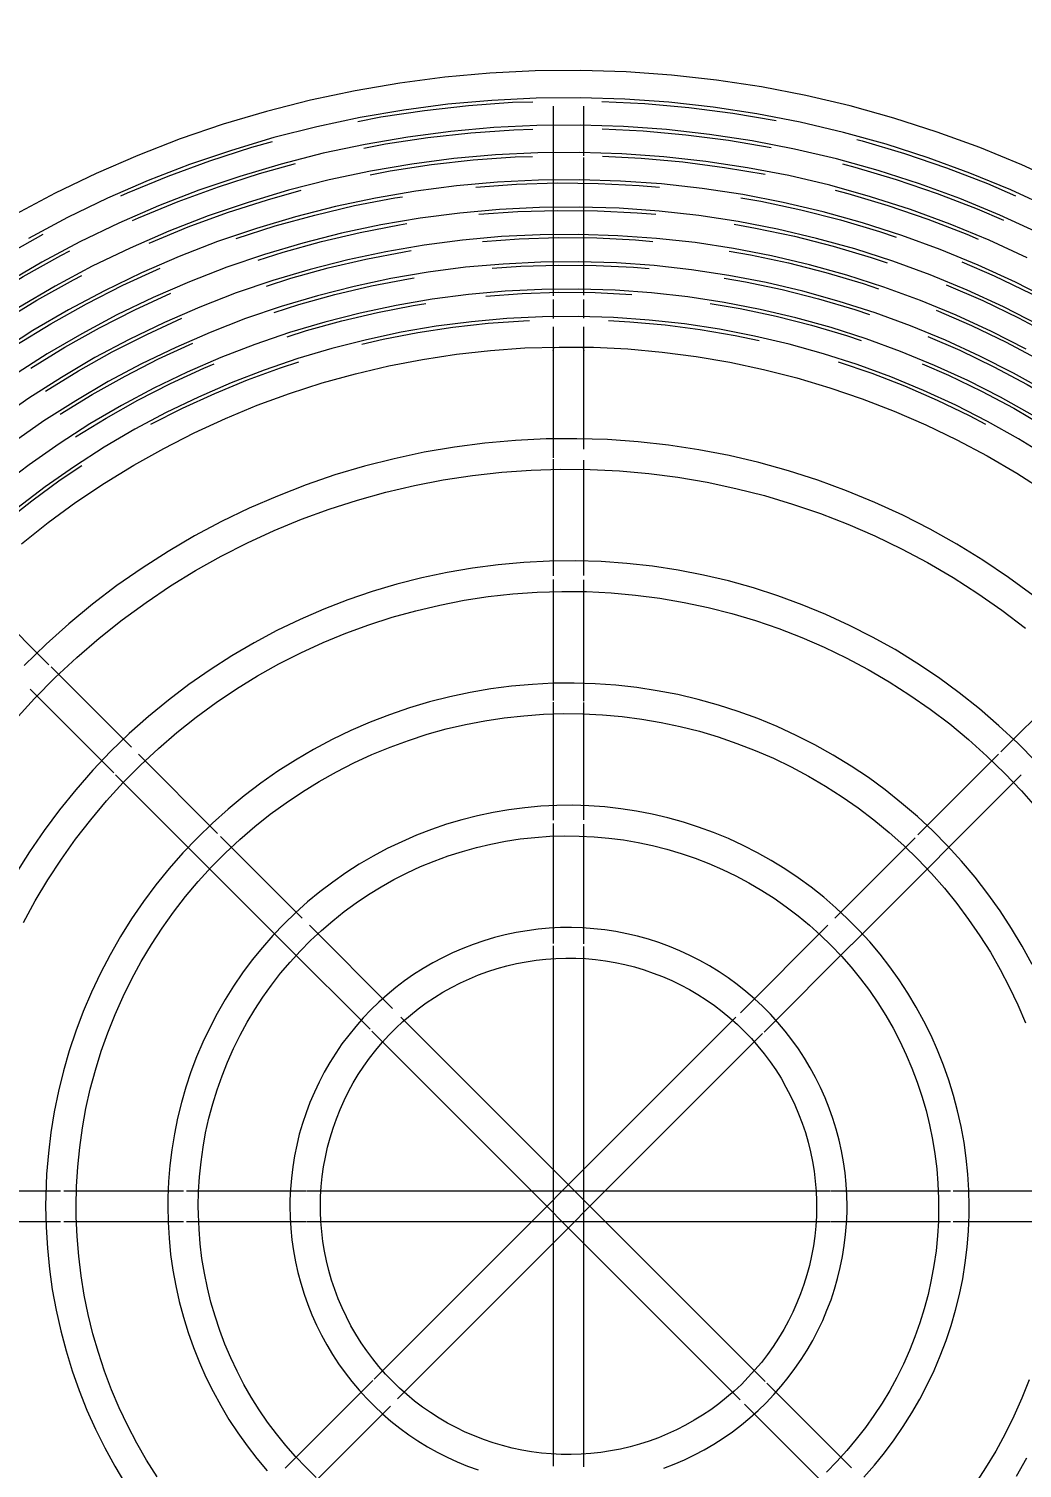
# Model space of a CAD drawing. Header units: inches. Extents: x -460 to 10305, y -938 to 5356.
# Drawn here: x 1194.37 to 1202.5, y 1010.66 to 1022.43 of the extents above; entities that cross this region are included whole.
import ezdxf
from ezdxf import colors
from ezdxf.entities.mleader import LeaderData, LeaderLine
from ezdxf.math import Vec2, Vec3

# ---------------------------------------------------------------- set-up
doc = ezdxf.new("R2010")
doc.units = ezdxf.units.IN
doc.header["$MEASUREMENT"] = 0
doc.layers.add('01-0263-G-DWG-BFP-ARCH$0$SP-CASE', color=11, linetype='Continuous', lineweight=13)
doc.layers.add('T-Detl-Wrko-ISD50184 Kitchen Ringer', color=150, linetype='Continuous')

# ---------------------------------------------------------------- blocks, each defined once
blk = doc.blocks.new('01-0263-G-DWG-BFP-ARCH', base_point=(1295.158, 1352.862))
at = {"layer": '01-0263-G-DWG-BFP-ARCH$0$SP-CASE'}
for p, q in [((2493.555, 2371.401), (2493.555, 2369.85)), ((2493.805, 2370.996), (2493.805, 2371.401)), ((2493.805, 2369.855), (2493.805, 2370.981)), ((2493.555, 2369.819), (2493.555, 2369.664)), ((2493.805, 2369.668), (2493.805, 2369.82)), ((2493.555, 2369.595), (2493.555, 2369.401)), ((2493.805, 2369.401), (2493.805, 2369.595)), ((2493.555, 2369.401), (2493.555, 2368.525)), ((2493.805, 2368.594), (2493.805, 2369.401)), ((2493.555, 2368.514), (2493.555, 2367.56)), ((2493.805, 2367.561), (2493.805, 2368.504)), ((2493.555, 2367.529), (2493.555, 2366.538)), ((2493.805, 2366.535), (2493.805, 2367.526)), ((2489.425, 2366.832), (2488.818, 2367.439)), ((2490.102, 2366.156), (2489.443, 2366.814)), ((2497.916, 2366.814), (2497.22, 2366.118)), ((2489.272, 2366.632), (2489.957, 2365.946)), ((2493.555, 2366.526), (2493.555, 2365.561)), ((2493.805, 2365.563), (2493.805, 2366.522)), ((2490.806, 2365.451), (2490.158, 2366.099)), ((2497.201, 2366.099), (2496.541, 2365.439)), ((2489.972, 2365.932), (2491.36, 2364.544)), ((2496.718, 2365.262), (2497.387, 2365.932)), ((2493.555, 2365.533), (2493.555, 2364.551)), ((2493.805, 2364.549), (2493.805, 2365.527)), ((2491.5, 2364.757), (2490.831, 2365.426)), ((2496.517, 2365.415), (2495.859, 2364.757)), ((2496, 2364.544), (2496.716, 2365.26)), ((2492.238, 2364.019), (2491.558, 2364.7)), ((2495.802, 2364.7), (2495.087, 2363.985)), ((2491.361, 2364.543), (2492.055, 2363.849)), ((2493.555, 2364.533), (2493.555, 2360.276)), ((2493.805, 2360.269), (2493.805, 2364.526)), ((2495.281, 2363.826), (2495.998, 2364.543)), ((2495.051, 2363.949), (2492.09, 2360.988)), ((2495.29, 2360.967), (2492.308, 2363.949)), ((2492.069, 2363.835), (2495.085, 2360.819)), ((2492.281, 2360.826), (2495.269, 2363.814)), ((2489.52, 2362.526), (2488.545, 2362.526)), ((2490.529, 2362.526), (2489.548, 2362.526)), ((2491.534, 2362.526), (2490.551, 2362.526)), ((2495.819, 2362.526), (2491.54, 2362.526)), ((2496.808, 2362.526), (2495.825, 2362.526)), ((2497.811, 2362.526), (2496.83, 2362.526)), ((2488.545, 2362.276), (2489.52, 2362.276)), ((2489.548, 2362.276), (2490.529, 2362.276)), ((2490.551, 2362.276), (2491.534, 2362.276)), ((2491.54, 2362.276), (2495.819, 2362.276)), ((2495.825, 2362.276), (2496.808, 2362.276)), ((2496.83, 2362.276), (2497.811, 2362.276)), ((2492.078, 2360.976), (2491.361, 2360.259)), ((2495.997, 2360.261), (2495.304, 2360.953)), ((2491.558, 2360.102), (2492.222, 2360.766)), ((2495.121, 2360.783), (2495.826, 2360.078))]:
    blk.add_line(p, q, dxfattribs=at)
for points in [[(2497.729, 2370.766), (2497.391, 2370.921), (2497.047, 2371.063), (2496.698, 2371.19), (2496.344, 2371.304), (2495.986, 2371.403), (2495.624, 2371.488), (2495.259, 2371.559), (2494.892, 2371.615), (2494.522, 2371.656), (2494.151, 2371.682), (2493.78, 2371.694), (2493.408, 2371.69), (2493.037, 2371.672), (2492.667, 2371.639), (2492.298, 2371.591), (2491.932, 2371.528), (2491.568, 2371.451), (2491.208, 2371.359), (2490.852, 2371.253), (2490.5, 2371.133), (2490.153, 2370.999), (2489.812, 2370.851), (2489.477, 2370.69), (2489.149, 2370.515)], [(2497.631, 2370.565), (2497.302, 2370.716), (2496.966, 2370.854), (2496.625, 2370.979), (2496.28, 2371.09), (2495.931, 2371.187), (2495.577, 2371.27), (2495.221, 2371.339), (2494.863, 2371.393), (2494.502, 2371.433), (2494.14, 2371.459), (2493.778, 2371.47), (2493.415, 2371.467), (2493.052, 2371.449), (2492.691, 2371.417), (2492.331, 2371.37), (2491.974, 2371.309), (2491.619, 2371.233), (2491.267, 2371.144), (2490.92, 2371.04), (2490.576, 2370.923), (2490.238, 2370.792), (2489.905, 2370.648), (2489.579, 2370.49), (2489.258, 2370.32)], [(2491.954, 2371.276), (2492.143, 2371.313), (2492.5, 2371.367), (2492.86, 2371.407), (2493.22, 2371.433), (2493.388, 2371.438)], [(2493.952, 2371.44), (2494.305, 2371.423), (2494.665, 2371.39), (2495.024, 2371.344), (2495.38, 2371.283)], [(2497.534, 2370.363), (2497.212, 2370.511), (2496.885, 2370.646), (2496.553, 2370.767), (2496.216, 2370.876), (2495.875, 2370.97), (2495.531, 2371.051), (2495.183, 2371.118), (2494.833, 2371.171), (2494.482, 2371.211), (2494.129, 2371.236), (2493.775, 2371.246), (2493.421, 2371.243), (2493.068, 2371.226), (2492.716, 2371.194), (2492.365, 2371.149), (2492.016, 2371.089), (2491.67, 2371.016), (2491.327, 2370.928), (2490.988, 2370.827), (2490.653, 2370.713), (2490.323, 2370.585), (2489.998, 2370.445), (2489.68, 2370.291), (2489.367, 2370.125), (2489.062, 2369.946)], [(2492.004, 2371.058), (2492.181, 2371.092), (2492.529, 2371.145), (2492.88, 2371.184), (2493.232, 2371.209), (2493.387, 2371.214)], [(2493.955, 2371.216), (2494.29, 2371.199), (2494.641, 2371.168), (2494.991, 2371.123), (2495.338, 2371.063)], [(2490.015, 2370.667), (2490.068, 2370.692), (2490.403, 2370.83), (2490.742, 2370.954), (2491.087, 2371.065), (2491.257, 2371.112)], [(2496.041, 2371.13), (2496.085, 2371.118), (2496.432, 2371.015), (2496.774, 2370.898), (2497.111, 2370.768), (2497.34, 2370.668)], [(2497.436, 2370.162), (2497.123, 2370.306), (2496.804, 2370.437), (2496.48, 2370.556), (2496.152, 2370.661), (2495.82, 2370.754), (2495.484, 2370.833), (2495.145, 2370.898), (2494.804, 2370.95), (2494.461, 2370.988), (2494.117, 2371.012), (2493.773, 2371.023), (2493.428, 2371.02), (2493.083, 2371.003), (2492.74, 2370.972), (2492.398, 2370.928), (2492.058, 2370.87), (2491.721, 2370.798), (2491.386, 2370.713), (2491.056, 2370.614), (2490.729, 2370.503), (2490.408, 2370.379), (2490.091, 2370.241), (2489.781, 2370.092), (2489.476, 2369.929), (2489.179, 2369.755)], [(2490.11, 2370.465), (2490.158, 2370.487), (2490.484, 2370.621), (2490.815, 2370.742), (2491.151, 2370.85), (2491.444, 2370.932)], [(2492.055, 2370.84), (2492.219, 2370.872), (2492.559, 2370.924), (2492.9, 2370.962), (2493.243, 2370.986), (2493.386, 2370.99)], [(2493.959, 2370.992), (2494.274, 2370.976), (2494.616, 2370.946), (2494.957, 2370.901), (2495.289, 2370.845)], [(2495.923, 2370.929), (2496.025, 2370.903), (2496.363, 2370.802), (2496.697, 2370.688), (2497.026, 2370.561), (2497.242, 2370.468)], [(2497.638, 2369.808), (2497.339, 2369.961), (2497.034, 2370.101), (2496.723, 2370.229), (2496.408, 2370.344), (2496.088, 2370.447), (2495.764, 2370.537), (2495.437, 2370.614), (2495.107, 2370.678), (2494.775, 2370.728), (2494.441, 2370.765), (2494.106, 2370.789), (2493.77, 2370.799), (2493.434, 2370.796), (2493.099, 2370.78), (2492.764, 2370.75), (2492.431, 2370.706), (2492.1, 2370.65), (2491.771, 2370.58), (2491.446, 2370.497), (2491.124, 2370.401), (2490.806, 2370.293), (2490.493, 2370.172), (2490.184, 2370.038), (2489.882, 2369.892), (2489.585, 2369.734), (2489.295, 2369.565), (2489.012, 2369.384)], [(2490.247, 2370.282), (2490.565, 2370.413), (2490.888, 2370.531), (2491.215, 2370.636), (2491.491, 2370.713)], [(2492.92, 2370.739), (2493.255, 2370.763), (2493.589, 2370.773), (2493.924, 2370.77), (2494.259, 2370.753), (2494.424, 2370.739)], [(2495.863, 2370.713), (2495.966, 2370.687), (2496.295, 2370.589), (2496.621, 2370.478), (2496.941, 2370.354), (2497.034, 2370.314)], [(2497.533, 2369.611), (2497.241, 2369.759), (2496.944, 2369.896), (2496.642, 2370.021), (2496.335, 2370.133), (2496.024, 2370.233), (2495.709, 2370.32), (2495.39, 2370.395), (2495.069, 2370.457), (2494.746, 2370.506), (2494.421, 2370.542), (2494.095, 2370.566), (2493.768, 2370.576), (2493.441, 2370.573), (2493.114, 2370.557), (2492.789, 2370.527), (2492.464, 2370.485), (2492.142, 2370.43), (2491.822, 2370.362), (2491.505, 2370.282), (2491.192, 2370.188), (2490.882, 2370.083), (2490.578, 2369.965), (2490.278, 2369.835), (2489.983, 2369.693), (2489.694, 2369.539), (2489.412, 2369.374), (2489.137, 2369.198)], [(2490.96, 2370.319), (2491.279, 2370.422), (2491.602, 2370.511), (2491.928, 2370.588), (2492.257, 2370.652), (2492.321, 2370.661)], [(2495.091, 2370.652), (2495.254, 2370.624), (2495.582, 2370.554), (2495.906, 2370.472), (2496.227, 2370.376), (2496.362, 2370.33)], [(2492.946, 2370.517), (2493.266, 2370.539), (2493.592, 2370.549), (2493.918, 2370.546), (2494.243, 2370.53), (2494.396, 2370.517)], [(2497.427, 2369.414), (2497.144, 2369.558), (2496.855, 2369.691), (2496.561, 2369.812), (2496.262, 2369.921), (2495.959, 2370.019), (2495.653, 2370.104), (2495.343, 2370.177), (2495.031, 2370.237), (2494.717, 2370.285), (2494.401, 2370.32), (2494.083, 2370.342), (2493.765, 2370.352), (2493.447, 2370.349), (2493.13, 2370.334), (2492.813, 2370.305), (2492.498, 2370.264), (2492.184, 2370.211), (2491.873, 2370.145), (2491.565, 2370.066), (2491.26, 2369.975), (2490.959, 2369.873), (2490.662, 2369.758), (2490.371, 2369.631), (2490.084, 2369.493), (2489.803, 2369.344), (2489.529, 2369.183), (2489.261, 2369.012), (2489, 2368.83)], [(2488.268, 2369.645), (2488.493, 2369.809), (2488.794, 2370.011), (2489.102, 2370.2), (2489.378, 2370.355)], [(2491.139, 2370.142), (2491.343, 2370.208), (2491.657, 2370.295), (2491.975, 2370.369), (2492.295, 2370.431), (2492.357, 2370.441)], [(2495.035, 2370.435), (2495.212, 2370.404), (2495.531, 2370.337), (2495.847, 2370.256), (2496.159, 2370.163), (2496.289, 2370.119)], [(2488.42, 2369.479), (2488.621, 2369.626), (2488.914, 2369.822), (2489.215, 2370.007), (2489.523, 2370.179), (2489.597, 2370.217)], [(2491.206, 2369.929), (2491.407, 2369.993), (2491.713, 2370.078), (2492.021, 2370.151), (2492.333, 2370.211), (2492.393, 2370.22)], [(2492.976, 2370.295), (2493.277, 2370.316), (2493.594, 2370.326), (2493.911, 2370.323), (2494.228, 2370.307), (2494.369, 2370.295)], [(2494.994, 2370.215), (2495.17, 2370.185), (2495.48, 2370.119), (2495.787, 2370.041), (2496.091, 2369.95), (2496.217, 2369.907)], [(2497.592, 2369.066), (2497.322, 2369.217), (2497.047, 2369.357), (2496.766, 2369.486), (2496.48, 2369.604), (2496.19, 2369.71), (2495.895, 2369.804), (2495.598, 2369.887), (2495.297, 2369.958), (2494.993, 2370.017), (2494.688, 2370.063), (2494.38, 2370.097), (2494.072, 2370.119), (2493.763, 2370.129), (2493.454, 2370.126), (2493.145, 2370.11), (2492.837, 2370.083), (2492.531, 2370.043), (2492.226, 2369.991), (2491.924, 2369.927), (2491.624, 2369.851), (2491.328, 2369.762), (2491.035, 2369.663), (2490.747, 2369.551), (2490.464, 2369.428), (2490.185, 2369.294), (2489.912, 2369.149), (2489.646, 2368.992), (2489.385, 2368.826), (2489.132, 2368.649)], [(2493.054, 2370.076), (2493.289, 2370.093), (2493.596, 2370.102), (2493.905, 2370.099), (2494.212, 2370.084), (2494.341, 2370.073)], [(2496.901, 2370.128), (2497.164, 2370.014), (2497.465, 2369.869), (2497.761, 2369.711), (2498.05, 2369.542), (2498.211, 2369.439)], [(2488.596, 2369.33), (2488.75, 2369.443), (2489.035, 2369.634), (2489.328, 2369.814), (2489.628, 2369.982), (2489.694, 2370.016)], [(2489.156, 2369.446), (2489.441, 2369.621), (2489.733, 2369.785), (2490.032, 2369.937), (2490.336, 2370.077)], [(2491.269, 2369.714), (2491.471, 2369.779), (2491.768, 2369.862), (2492.068, 2369.932), (2492.371, 2369.99), (2492.417, 2369.998)], [(2494.953, 2369.995), (2495.128, 2369.965), (2495.429, 2369.901), (2495.728, 2369.825), (2496.023, 2369.737), (2496.145, 2369.696)], [(2497.479, 2368.873), (2497.217, 2369.02), (2496.949, 2369.156), (2496.676, 2369.281), (2496.399, 2369.395), (2496.117, 2369.498), (2495.831, 2369.59), (2495.542, 2369.671), (2495.25, 2369.739), (2494.955, 2369.796), (2494.658, 2369.841), (2494.36, 2369.874), (2494.061, 2369.896), (2493.761, 2369.905), (2493.461, 2369.902), (2493.161, 2369.887), (2492.862, 2369.861), (2492.564, 2369.822), (2492.268, 2369.771), (2491.975, 2369.709), (2491.684, 2369.635), (2491.396, 2369.549), (2491.112, 2369.452), (2490.832, 2369.344), (2490.557, 2369.225), (2490.286, 2369.094), (2490.021, 2368.953), (2489.762, 2368.802), (2489.509, 2368.64), (2489.263, 2368.468), (2489.024, 2368.287)], [(2489.277, 2369.258), (2489.555, 2369.429), (2489.839, 2369.588), (2490.129, 2369.736), (2490.425, 2369.872)], [(2493.004, 2369.848), (2493.3, 2369.869), (2493.599, 2369.879), (2493.898, 2369.876), (2494.197, 2369.861)], [(2496.772, 2369.94), (2497.071, 2369.811), (2497.364, 2369.669), (2497.652, 2369.516), (2497.933, 2369.351), (2498.089, 2369.252)], [(2491.376, 2369.514), (2491.536, 2369.565), (2491.824, 2369.645), (2492.115, 2369.713), (2492.409, 2369.77), (2492.513, 2369.786)], [(2494.841, 2369.787), (2495.086, 2369.746), (2495.379, 2369.683), (2495.669, 2369.61), (2495.955, 2369.524), (2496.077, 2369.483)], [(2497.613, 2368.528), (2497.365, 2368.68), (2497.111, 2368.822), (2496.852, 2368.954), (2496.587, 2369.076), (2496.318, 2369.187), (2496.044, 2369.287), (2495.767, 2369.376), (2495.487, 2369.454), (2495.203, 2369.521), (2494.917, 2369.576), (2494.629, 2369.62), (2494.34, 2369.652), (2494.049, 2369.672), (2493.758, 2369.681), (2493.467, 2369.679), (2493.176, 2369.664), (2492.886, 2369.638), (2492.597, 2369.601), (2492.31, 2369.552), (2492.025, 2369.491), (2491.743, 2369.42), (2491.464, 2369.336), (2491.189, 2369.242), (2490.917, 2369.137), (2490.65, 2369.021), (2490.387, 2368.895), (2490.13, 2368.758), (2489.879, 2368.611), (2489.634, 2368.454), (2489.395, 2368.287), (2489.163, 2368.111)], [(2489.398, 2369.07), (2489.668, 2369.236), (2489.944, 2369.391), (2490.227, 2369.534), (2490.515, 2369.667)], [(2491.987, 2369.454), (2492.162, 2369.495), (2492.447, 2369.55), (2492.733, 2369.593), (2493.022, 2369.625), (2493.311, 2369.646), (2493.361, 2369.648)], [(2494.007, 2369.647), (2494.181, 2369.638), (2494.47, 2369.612), (2494.758, 2369.575), (2495.044, 2369.526), (2495.24, 2369.484)], [(2496.691, 2369.732), (2496.978, 2369.607), (2497.263, 2369.47), (2497.543, 2369.321), (2497.817, 2369.161), (2497.967, 2369.065)], [(2496.622, 2369.518), (2496.885, 2369.404), (2497.162, 2369.27), (2497.434, 2369.125), (2497.7, 2368.97), (2497.845, 2368.877)], [(2489.2, 2367.82), (2489.42, 2367.995), (2489.647, 2368.161), (2489.881, 2368.317), (2490.12, 2368.464), (2490.366, 2368.602), (2490.616, 2368.729), (2490.872, 2368.847), (2491.132, 2368.954), (2491.396, 2369.051), (2491.664, 2369.137), (2491.935, 2369.212), (2492.209, 2369.276), (2492.485, 2369.329), (2492.763, 2369.372), (2493.042, 2369.403), (2493.323, 2369.423), (2493.604, 2369.431), (2493.885, 2369.429), (2494.166, 2369.415), (2494.446, 2369.39), (2494.725, 2369.354), (2495.002, 2369.306), (2495.277, 2369.248), (2495.55, 2369.179), (2495.819, 2369.098), (2496.085, 2369.007), (2496.347, 2368.906), (2496.605, 2368.794), (2496.859, 2368.672), (2497.107, 2368.54), (2497.35, 2368.398), (2497.587, 2368.246)], [(2489.518, 2368.882), (2489.781, 2369.043), (2490.05, 2369.193), (2490.324, 2369.333), (2490.604, 2369.462)], [(2489.643, 2368.696), (2489.894, 2368.85), (2490.155, 2368.996), (2490.422, 2369.132), (2490.693, 2369.257), (2490.78, 2369.293)], [(2490.26, 2368.799), (2490.519, 2368.931), (2490.783, 2369.052), (2491.051, 2369.162), (2491.323, 2369.262), (2491.471, 2369.309)], [(2495.887, 2369.311), (2496.162, 2369.218), (2496.432, 2369.113), (2496.699, 2368.997), (2496.96, 2368.871), (2497.094, 2368.8)], [(2496.576, 2369.294), (2496.792, 2369.201), (2497.061, 2369.071), (2497.325, 2368.93), (2497.583, 2368.779), (2497.702, 2368.703)], [(2497.485, 2367.398), (2497.282, 2367.546), (2497.073, 2367.686), (2496.859, 2367.818), (2496.64, 2367.94), (2496.416, 2368.054), (2496.188, 2368.159), (2495.956, 2368.255), (2495.72, 2368.341), (2495.48, 2368.418), (2495.238, 2368.485), (2494.994, 2368.543), (2494.747, 2368.59), (2494.499, 2368.628), (2494.249, 2368.656), (2493.999, 2368.674), (2493.747, 2368.681), (2493.496, 2368.679), (2493.245, 2368.667), (2492.995, 2368.644), (2492.746, 2368.612), (2492.498, 2368.57), (2492.253, 2368.517), (2492.009, 2368.456), (2491.768, 2368.384), (2491.531, 2368.303), (2491.296, 2368.212), (2491.066, 2368.112), (2490.84, 2368.003), (2490.618, 2367.885), (2490.401, 2367.758), (2490.189, 2367.623), (2489.983, 2367.479), (2489.783, 2367.327), (2489.589, 2367.167), (2489.402, 2367), (2489.222, 2366.825)], [(2488.725, 2367.698), (2488.838, 2367.803), (2489.057, 2367.992), (2489.285, 2368.173), (2489.519, 2368.344), (2489.694, 2368.461)], [(2489.146, 2366.378), (2489.308, 2366.556), (2489.478, 2366.727), (2489.654, 2366.892), (2489.837, 2367.049), (2490.026, 2367.199), (2490.221, 2367.341), (2490.421, 2367.476), (2490.627, 2367.602), (2490.837, 2367.72), (2491.052, 2367.829), (2491.271, 2367.93), (2491.494, 2368.022), (2491.721, 2368.105), (2491.951, 2368.179), (2492.183, 2368.243), (2492.418, 2368.298), (2492.655, 2368.344), (2492.893, 2368.38), (2493.133, 2368.407), (2493.373, 2368.424), (2493.615, 2368.431), (2493.856, 2368.429), (2494.097, 2368.417), (2494.337, 2368.396), (2494.576, 2368.365), (2494.814, 2368.324), (2495.05, 2368.274), (2495.284, 2368.215), (2495.515, 2368.146), (2495.743, 2368.068), (2495.968, 2367.981), (2496.189, 2367.885), (2496.407, 2367.78), (2496.62, 2367.667), (2496.828, 2367.545), (2497.031, 2367.415), (2497.229, 2367.277), (2497.421, 2367.131)], [(2497.507, 2366.039), (2497.359, 2366.189), (2497.204, 2366.333), (2497.044, 2366.471), (2496.879, 2366.602), (2496.708, 2366.727), (2496.533, 2366.845), (2496.353, 2366.955), (2496.169, 2367.058), (2495.98, 2367.154), (2495.788, 2367.242), (2495.593, 2367.323), (2495.395, 2367.395), (2495.194, 2367.46), (2494.99, 2367.517), (2494.785, 2367.565), (2494.577, 2367.605), (2494.368, 2367.637), (2494.158, 2367.66), (2493.948, 2367.675), (2493.737, 2367.681), (2493.525, 2367.679), (2493.314, 2367.669), (2493.104, 2367.65), (2492.895, 2367.623), (2492.686, 2367.587), (2492.48, 2367.544), (2492.275, 2367.492), (2492.073, 2367.431), (2491.873, 2367.363), (2491.676, 2367.287), (2491.482, 2367.203), (2491.292, 2367.111), (2491.105, 2367.012), (2490.923, 2366.905), (2490.745, 2366.791), (2490.572, 2366.67), (2490.404, 2366.543), (2490.241, 2366.408), (2490.083, 2366.268), (2489.931, 2366.121), (2489.786, 2365.968), (2489.646, 2365.809), (2489.513, 2365.645), (2489.387, 2365.476), (2489.267, 2365.302), (2489.155, 2365.123)], [(2489.217, 2364.724), (2489.314, 2364.901), (2489.417, 2365.073), (2489.528, 2365.242), (2489.644, 2365.405), (2489.768, 2365.564), (2489.897, 2365.718), (2490.033, 2365.867), (2490.175, 2366.01), (2490.322, 2366.147), (2490.474, 2366.278), (2490.632, 2366.403), (2490.794, 2366.522), (2490.961, 2366.634), (2491.133, 2366.74), (2491.308, 2366.838), (2491.488, 2366.929), (2491.671, 2367.013), (2491.857, 2367.09), (2492.046, 2367.159), (2492.237, 2367.221), (2492.431, 2367.274), (2492.627, 2367.32), (2492.825, 2367.359), (2493.023, 2367.389), (2493.223, 2367.411), (2493.424, 2367.425), (2493.625, 2367.431), (2493.827, 2367.43), (2494.028, 2367.42), (2494.228, 2367.402), (2494.427, 2367.376), (2494.626, 2367.342), (2494.823, 2367.3), (2495.018, 2367.251), (2495.211, 2367.193), (2495.401, 2367.128), (2495.589, 2367.055), (2495.773, 2366.975), (2495.954, 2366.888), (2496.132, 2366.793), (2496.306, 2366.692), (2496.475, 2366.583), (2496.64, 2366.468), (2496.801, 2366.347), (2496.956, 2366.219), (2497.106, 2366.085), (2497.25, 2365.945), (2497.389, 2365.799), (2497.522, 2365.648)], [(2497.477, 2364.378), (2497.395, 2364.528), (2497.307, 2364.675), (2497.213, 2364.818), (2497.113, 2364.957), (2497.008, 2365.093), (2496.898, 2365.224), (2496.783, 2365.35), (2496.662, 2365.472), (2496.537, 2365.589), (2496.407, 2365.7), (2496.273, 2365.807), (2496.135, 2365.908), (2495.993, 2366.003), (2495.847, 2366.093), (2495.697, 2366.176), (2495.545, 2366.254), (2495.389, 2366.326), (2495.231, 2366.391), (2495.07, 2366.45), (2494.907, 2366.502), (2494.742, 2366.548), (2494.575, 2366.587), (2494.407, 2366.619), (2494.238, 2366.645), (2494.068, 2366.664), (2493.897, 2366.676), (2493.726, 2366.681), (2493.555, 2366.68), (2493.384, 2366.671), (2493.213, 2366.656), (2493.043, 2366.634), (2492.875, 2366.605), (2492.707, 2366.57), (2492.541, 2366.528), (2492.377, 2366.479), (2492.215, 2366.423), (2492.055, 2366.362), (2491.898, 2366.293), (2491.744, 2366.219), (2491.593, 2366.139), (2491.445, 2366.052), (2491.301, 2365.96), (2491.16, 2365.862), (2491.024, 2365.758), (2490.892, 2365.65), (2490.764, 2365.535), (2490.641, 2365.416), (2490.523, 2365.292), (2490.41, 2365.164), (2490.302, 2365.031), (2490.2, 2364.894), (2490.103, 2364.753), (2490.011, 2364.608), (2489.926, 2364.459), (2489.847, 2364.307), (2489.774, 2364.153), (2489.707, 2363.995), (2489.646, 2363.835), (2489.592, 2363.673), (2489.544, 2363.508), (2489.503, 2363.342), (2489.469, 2363.174), (2489.442, 2363.005), (2489.421, 2362.835), (2489.407, 2362.664), (2489.4, 2362.493), (2489.399, 2362.401)], [(2489.649, 2362.401), (2489.652, 2362.562), (2489.662, 2362.723), (2489.678, 2362.883), (2489.7, 2363.043), (2489.729, 2363.202), (2489.764, 2363.359), (2489.806, 2363.515), (2489.853, 2363.669), (2489.907, 2363.821), (2489.967, 2363.971), (2490.033, 2364.118), (2490.104, 2364.262), (2490.182, 2364.404), (2490.265, 2364.542), (2490.353, 2364.677), (2490.447, 2364.808), (2490.545, 2364.935), (2490.649, 2365.059), (2490.758, 2365.178), (2490.871, 2365.292), (2490.989, 2365.402), (2491.111, 2365.508), (2491.238, 2365.608), (2491.368, 2365.703), (2491.502, 2365.793), (2491.639, 2365.877), (2491.78, 2365.956), (2491.923, 2366.029), (2492.07, 2366.096), (2492.219, 2366.158), (2492.37, 2366.213), (2492.524, 2366.263), (2492.679, 2366.306), (2492.836, 2366.343), (2492.995, 2366.373), (2493.154, 2366.397), (2493.314, 2366.415), (2493.475, 2366.427), (2493.636, 2366.432), (2493.797, 2366.43), (2493.958, 2366.422), (2494.119, 2366.408), (2494.279, 2366.387), (2494.438, 2366.36), (2494.595, 2366.326), (2494.752, 2366.287), (2494.906, 2366.241), (2495.059, 2366.188), (2495.209, 2366.13), (2495.357, 2366.066), (2495.502, 2365.996), (2495.645, 2365.92), (2495.784, 2365.839), (2495.92, 2365.752), (2496.052, 2365.66), (2496.18, 2365.562), (2496.305, 2365.46), (2496.425, 2365.352), (2496.541, 2365.24), (2496.652, 2365.124), (2496.758, 2365.003), (2496.86, 2364.877), (2496.956, 2364.748), (2497.048, 2364.615), (2497.134, 2364.479), (2497.214, 2364.339), (2497.289, 2364.196), (2497.358, 2364.05), (2497.421, 2363.902)], [(2496.96, 2362.401), (2496.958, 2362.532), (2496.95, 2362.663), (2496.937, 2362.794), (2496.919, 2362.924), (2496.895, 2363.053), (2496.866, 2363.181), (2496.833, 2363.308), (2496.794, 2363.433), (2496.75, 2363.557), (2496.701, 2363.679), (2496.648, 2363.798), (2496.59, 2363.916), (2496.527, 2364.031), (2496.459, 2364.144), (2496.387, 2364.253), (2496.311, 2364.36), (2496.231, 2364.464), (2496.146, 2364.564), (2496.058, 2364.661), (2495.965, 2364.754), (2495.869, 2364.844), (2495.77, 2364.93), (2495.667, 2365.011), (2495.561, 2365.089), (2495.452, 2365.162), (2495.34, 2365.23), (2495.226, 2365.294), (2495.109, 2365.354), (2494.99, 2365.409), (2494.868, 2365.459), (2494.745, 2365.504), (2494.62, 2365.544), (2494.494, 2365.579), (2494.366, 2365.609), (2494.237, 2365.634), (2494.108, 2365.654), (2493.977, 2365.668), (2493.846, 2365.678), (2493.715, 2365.682), (2493.584, 2365.68), (2493.453, 2365.674), (2493.322, 2365.662), (2493.192, 2365.645), (2493.063, 2365.623), (2492.934, 2365.596), (2492.807, 2365.564), (2492.681, 2365.526), (2492.557, 2365.484), (2492.435, 2365.436), (2492.314, 2365.384), (2492.196, 2365.327), (2492.08, 2365.266), (2491.967, 2365.199), (2491.856, 2365.129), (2491.749, 2365.053), (2491.644, 2364.974), (2491.543, 2364.891), (2491.445, 2364.803), (2491.351, 2364.712), (2491.26, 2364.617), (2491.174, 2364.518), (2491.091, 2364.417), (2491.012, 2364.311), (2490.938, 2364.203), (2490.868, 2364.092), (2490.803, 2363.978), (2490.742, 2363.862), (2490.686, 2363.743), (2490.635, 2363.623), (2490.588, 2363.5), (2490.547, 2363.375), (2490.51, 2363.249), (2490.479, 2363.122), (2490.453, 2362.993), (2490.432, 2362.864), (2490.416, 2362.734), (2490.405, 2362.603), (2490.4, 2362.472), (2490.399, 2362.401)], [(2490.649, 2362.401), (2490.651, 2362.522), (2490.659, 2362.643), (2490.671, 2362.764), (2490.688, 2362.884), (2490.709, 2363.003), (2490.736, 2363.121), (2490.767, 2363.239), (2490.803, 2363.354), (2490.843, 2363.469), (2490.888, 2363.581), (2490.938, 2363.692), (2490.991, 2363.8), (2491.049, 2363.907), (2491.112, 2364.011), (2491.178, 2364.112), (2491.249, 2364.211), (2491.323, 2364.307), (2491.401, 2364.399), (2491.483, 2364.489), (2491.568, 2364.575), (2491.657, 2364.658), (2491.749, 2364.737), (2491.844, 2364.812), (2491.941, 2364.884), (2492.042, 2364.951), (2492.145, 2365.015), (2492.251, 2365.074), (2492.359, 2365.129), (2492.469, 2365.18), (2492.581, 2365.226), (2492.695, 2365.267), (2492.811, 2365.304), (2492.927, 2365.337), (2493.045, 2365.365), (2493.164, 2365.388), (2493.284, 2365.406), (2493.405, 2365.419), (2493.526, 2365.428), (2493.647, 2365.432), (2493.768, 2365.43), (2493.889, 2365.424), (2494.01, 2365.414), (2494.13, 2365.398), (2494.25, 2365.378), (2494.368, 2365.352), (2494.486, 2365.323), (2494.602, 2365.288), (2494.717, 2365.249), (2494.83, 2365.205), (2494.941, 2365.157), (2495.05, 2365.104), (2495.157, 2365.047), (2495.262, 2364.986), (2495.364, 2364.921), (2495.463, 2364.851), (2495.56, 2364.778), (2495.653, 2364.701), (2495.744, 2364.62), (2495.831, 2364.536), (2495.915, 2364.448), (2495.995, 2364.357), (2496.071, 2364.263), (2496.144, 2364.166), (2496.212, 2364.066), (2496.277, 2363.963), (2496.337, 2363.858), (2496.393, 2363.751), (2496.445, 2363.641), (2496.492, 2363.53), (2496.535, 2363.416), (2496.574, 2363.301), (2496.607, 2363.185), (2496.636, 2363.067), (2496.661, 2362.948), (2496.68, 2362.829), (2496.695, 2362.708), (2496.705, 2362.587), (2496.71, 2362.466), (2496.71, 2362.401)], [(2495.96, 2362.401), (2495.959, 2362.492), (2495.953, 2362.583), (2495.944, 2362.674), (2495.931, 2362.764), (2495.915, 2362.854), (2495.895, 2362.943), (2495.872, 2363.031), (2495.845, 2363.118), (2495.814, 2363.204), (2495.78, 2363.289), (2495.743, 2363.372), (2495.703, 2363.454), (2495.659, 2363.534), (2495.612, 2363.612), (2495.562, 2363.689), (2495.509, 2363.763), (2495.453, 2363.835), (2495.394, 2363.905), (2495.333, 2363.972), (2495.269, 2364.037), (2495.202, 2364.099), (2495.133, 2364.159), (2495.061, 2364.216), (2494.988, 2364.269), (2494.912, 2364.32), (2494.834, 2364.368), (2494.755, 2364.413), (2494.673, 2364.454), (2494.59, 2364.492), (2494.506, 2364.527), (2494.42, 2364.558), (2494.334, 2364.586), (2494.246, 2364.61), (2494.157, 2364.631), (2494.067, 2364.649), (2493.977, 2364.662), (2493.886, 2364.672), (2493.795, 2364.679), (2493.704, 2364.682), (2493.613, 2364.681), (2493.522, 2364.676), (2493.431, 2364.668), (2493.341, 2364.656), (2493.251, 2364.641), (2493.161, 2364.622), (2493.073, 2364.6), (2492.986, 2364.574), (2492.899, 2364.544), (2492.814, 2364.511), (2492.73, 2364.475), (2492.648, 2364.435), (2492.568, 2364.392), (2492.489, 2364.346), (2492.412, 2364.297), (2492.337, 2364.245), (2492.265, 2364.19), (2492.194, 2364.132), (2492.126, 2364.071), (2492.061, 2364.008), (2491.998, 2363.942), (2491.938, 2363.873), (2491.88, 2363.802), (2491.825, 2363.729), (2491.774, 2363.654), (2491.725, 2363.577), (2491.68, 2363.498), (2491.638, 2363.417), (2491.599, 2363.334), (2491.563, 2363.25), (2491.531, 2363.165), (2491.502, 2363.078), (2491.476, 2362.991), (2491.455, 2362.902), (2491.436, 2362.813), (2491.422, 2362.723), (2491.411, 2362.632), (2491.403, 2362.541), (2491.399, 2362.45), (2491.399, 2362.401)], [(2491.649, 2362.401), (2491.65, 2362.482), (2491.655, 2362.563), (2491.663, 2362.644), (2491.675, 2362.724), (2491.689, 2362.804), (2491.707, 2362.884), (2491.728, 2362.962), (2491.752, 2363.04), (2491.779, 2363.116), (2491.809, 2363.192), (2491.842, 2363.266), (2491.878, 2363.339), (2491.917, 2363.41), (2491.959, 2363.48), (2492.004, 2363.548), (2492.051, 2363.614), (2492.101, 2363.678), (2492.153, 2363.74), (2492.208, 2363.8), (2492.265, 2363.858), (2492.324, 2363.913), (2492.386, 2363.966), (2492.449, 2364.017), (2492.515, 2364.065), (2492.582, 2364.11), (2492.652, 2364.152), (2492.722, 2364.192), (2492.795, 2364.229), (2492.869, 2364.263), (2492.944, 2364.294), (2493.02, 2364.322), (2493.097, 2364.346), (2493.176, 2364.368), (2493.255, 2364.387), (2493.334, 2364.402), (2493.415, 2364.414), (2493.495, 2364.423), (2493.577, 2364.429), (2493.658, 2364.432), (2493.739, 2364.431), (2493.82, 2364.427), (2493.901, 2364.42), (2493.982, 2364.409), (2494.062, 2364.395), (2494.141, 2364.379), (2494.22, 2364.359), (2494.298, 2364.335), (2494.374, 2364.309), (2494.45, 2364.28), (2494.525, 2364.248), (2494.598, 2364.212), (2494.67, 2364.174), (2494.74, 2364.133), (2494.808, 2364.089), (2494.875, 2364.043), (2494.939, 2363.994), (2495.002, 2363.942), (2495.063, 2363.888), (2495.121, 2363.831), (2495.177, 2363.773), (2495.231, 2363.712), (2495.282, 2363.649), (2495.331, 2363.584), (2495.377, 2363.517), (2495.42, 2363.448), (2495.46, 2363.377), (2495.498, 2363.305), (2495.533, 2363.232), (2495.564, 2363.157), (2495.593, 2363.081), (2495.619, 2363.004), (2495.641, 2362.926), (2495.661, 2362.847), (2495.677, 2362.768), (2495.69, 2362.688), (2495.7, 2362.607), (2495.707, 2362.526), (2495.71, 2362.445), (2495.71, 2362.401)], [(2489.399, 2362.401), (2489.402, 2362.23), (2489.413, 2362.059), (2489.43, 2361.888), (2489.453, 2361.719), (2489.484, 2361.55), (2489.522, 2361.383), (2489.566, 2361.218), (2489.616, 2361.054), (2489.673, 2360.893), (2489.737, 2360.734), (2489.807, 2360.578), (2489.883, 2360.424), (2489.965, 2360.274), (2490.053, 2360.127)], [(2497.348, 2360.194), (2497.433, 2360.343)], [(2497.452, 2360.981), (2497.392, 2360.831), (2497.327, 2360.684), (2497.255, 2360.54), (2497.178, 2360.398), (2497.095, 2360.26), (2497.006, 2360.125)], [(2490.312, 2360.187), (2490.226, 2360.323), (2490.145, 2360.463), (2490.071, 2360.606), (2490.002, 2360.751), (2489.939, 2360.9), (2489.882, 2361.051), (2489.831, 2361.204), (2489.786, 2361.358), (2489.747, 2361.515), (2489.715, 2361.673), (2489.689, 2361.832), (2489.67, 2361.992), (2489.656, 2362.153), (2489.65, 2362.314), (2489.649, 2362.401)], [(2490.399, 2362.401), (2490.401, 2362.27), (2490.409, 2362.139), (2490.422, 2362.008), (2490.441, 2361.878), (2490.464, 2361.749), (2490.493, 2361.621), (2490.527, 2361.494), (2490.565, 2361.369), (2490.609, 2361.245), (2490.658, 2361.123), (2490.711, 2361.003), (2490.77, 2360.886), (2490.832, 2360.771), (2490.9, 2360.658), (2490.972, 2360.548), (2491.048, 2360.442), (2491.129, 2360.338), (2491.213, 2360.238)], [(2496.099, 2360.185), (2496.186, 2360.283), (2496.268, 2360.385), (2496.347, 2360.49), (2496.421, 2360.599), (2496.491, 2360.71), (2496.556, 2360.823), (2496.617, 2360.94), (2496.673, 2361.058), (2496.724, 2361.179), (2496.771, 2361.302), (2496.812, 2361.426), (2496.849, 2361.552), (2496.88, 2361.68), (2496.907, 2361.808), (2496.928, 2361.938), (2496.944, 2362.068), (2496.954, 2362.199), (2496.96, 2362.33), (2496.96, 2362.401)], [(2496.71, 2362.401), (2496.708, 2362.28), (2496.701, 2362.159), (2496.689, 2362.038), (2496.672, 2361.918), (2496.65, 2361.799), (2496.624, 2361.68), (2496.592, 2361.563), (2496.557, 2361.448), (2496.516, 2361.333), (2496.471, 2361.221), (2496.422, 2361.11), (2496.368, 2361.001), (2496.31, 2360.895), (2496.248, 2360.791), (2496.181, 2360.69), (2496.111, 2360.591), (2496.036, 2360.495), (2495.958, 2360.402), (2495.876, 2360.313), (2495.791, 2360.227)], [(2491.615, 2360.182), (2491.528, 2360.266), (2491.445, 2360.354), (2491.365, 2360.445), (2491.288, 2360.539), (2491.216, 2360.636), (2491.147, 2360.736), (2491.083, 2360.839), (2491.022, 2360.944), (2490.966, 2361.051), (2490.914, 2361.161), (2490.867, 2361.272), (2490.824, 2361.386), (2490.786, 2361.501), (2490.752, 2361.617), (2490.723, 2361.735), (2490.699, 2361.854), (2490.679, 2361.973), (2490.664, 2362.094), (2490.655, 2362.214), (2490.65, 2362.335), (2490.649, 2362.401)], [(2491.399, 2362.401), (2491.401, 2362.31), (2491.406, 2362.219), (2491.415, 2362.128), (2491.428, 2362.038), (2491.444, 2361.948), (2491.464, 2361.859), (2491.488, 2361.771), (2491.515, 2361.683), (2491.545, 2361.597), (2491.579, 2361.513), (2491.616, 2361.429), (2491.657, 2361.348), (2491.7, 2361.268), (2491.747, 2361.189), (2491.797, 2361.113), (2491.85, 2361.039), (2491.906, 2360.967), (2491.965, 2360.897), (2492.026, 2360.83), (2492.091, 2360.765), (2492.157, 2360.703), (2492.226, 2360.643), (2492.298, 2360.586), (2492.372, 2360.532), (2492.447, 2360.482), (2492.525, 2360.434), (2492.605, 2360.389), (2492.686, 2360.348), (2492.769, 2360.31), (2492.853, 2360.275), (2492.939, 2360.244)], [(2494.46, 2360.258), (2494.545, 2360.291), (2494.629, 2360.327), (2494.711, 2360.367), (2494.791, 2360.409), (2494.87, 2360.456), (2494.947, 2360.505), (2495.022, 2360.557), (2495.095, 2360.612), (2495.165, 2360.67), (2495.233, 2360.731), (2495.299, 2360.794), (2495.361, 2360.86), (2495.422, 2360.929), (2495.479, 2361), (2495.534, 2361.073), (2495.585, 2361.148), (2495.634, 2361.225), (2495.679, 2361.304), (2495.722, 2361.385), (2495.761, 2361.468), (2495.796, 2361.552), (2495.829, 2361.637), (2495.858, 2361.723), (2495.883, 2361.811), (2495.905, 2361.9), (2495.923, 2361.989), (2495.938, 2362.079), (2495.949, 2362.17), (2495.956, 2362.261), (2495.96, 2362.352), (2495.96, 2362.401)], [(2495.71, 2362.401), (2495.709, 2362.32), (2495.704, 2362.239), (2495.696, 2362.158), (2495.685, 2362.077), (2495.67, 2361.997), (2495.652, 2361.918), (2495.631, 2361.84), (2495.607, 2361.762), (2495.58, 2361.686), (2495.55, 2361.61), (2495.517, 2361.536), (2495.481, 2361.463), (2495.442, 2361.392), (2495.4, 2361.322), (2495.356, 2361.254), (2495.309, 2361.188), (2495.259, 2361.124), (2495.206, 2361.062), (2495.152, 2361.002), (2495.095, 2360.944), (2495.035, 2360.889), (2494.974, 2360.836), (2494.91, 2360.785), (2494.844, 2360.737), (2494.777, 2360.692), (2494.708, 2360.65), (2494.637, 2360.61), (2494.564, 2360.573), (2494.491, 2360.539), (2494.416, 2360.508), (2494.339, 2360.48), (2494.262, 2360.455), (2494.184, 2360.434), (2494.105, 2360.415), (2494.025, 2360.4), (2493.945, 2360.387), (2493.864, 2360.378), (2493.783, 2360.373), (2493.702, 2360.37), (2493.62, 2360.371), (2493.539, 2360.375), (2493.458, 2360.382), (2493.378, 2360.393), (2493.298, 2360.406), (2493.218, 2360.423), (2493.14, 2360.443), (2493.062, 2360.466), (2492.985, 2360.493), (2492.909, 2360.522), (2492.835, 2360.554), (2492.761, 2360.59), (2492.69, 2360.628), (2492.62, 2360.669), (2492.551, 2360.713), (2492.484, 2360.759), (2492.42, 2360.808), (2492.357, 2360.86), (2492.297, 2360.914), (2492.238, 2360.97), (2492.182, 2361.029), (2492.128, 2361.09), (2492.077, 2361.153), (2492.029, 2361.218), (2491.983, 2361.285), (2491.939, 2361.354), (2491.899, 2361.424), (2491.861, 2361.496), (2491.827, 2361.57), (2491.795, 2361.645), (2491.766, 2361.721), (2491.74, 2361.798), (2491.718, 2361.876), (2491.698, 2361.955), (2491.682, 2362.034), (2491.669, 2362.114), (2491.659, 2362.195), (2491.653, 2362.276), (2491.649, 2362.357), (2491.649, 2362.401)]]:
    blk.add_lwpolyline(points, dxfattribs=at)
for points in [[(2493.555, 2369.401), (2493.555, 2369.408), (2493.556, 2369.414), (2493.559, 2369.421)], [(2493.8, 2369.421), (2493.803, 2369.414), (2493.805, 2369.408), (2493.805, 2369.401)]]:
    blk.add_open_spline(points, degree=3, dxfattribs=at)

msp = doc.modelspace()

# ---------------------------------------------------------------- block references
msp.add_blockref('01-0263-G-DWG-BFP-ARCH', (0.263, 3.261))

# ---------------------------------------------------------------- next in the draw order: leaders
at = {"layer": 'T-Detl-Wrko-ISD50184 Kitchen Ringer'}
ml = msp.add_multileader_mtext('Standard', dxfattribs=at)
ml.set_content('ISD50184\\PInstall a tie cable from the office, room G27 to the wall and tie in the external ringer.', color=256)
ml.set_leader_properties()
ml.build(insert=Vec2(0, 0))
ml.multileader.update_dxf_attribs({"text_right_attachment_type": 6, "dogleg_length": 0.36, "arrow_head_size": 0.18})
ctx = ml.context
ctx.base_point, ctx.char_height, ctx.arrow_head_size, ctx.landing_gap_size, ctx.plane_origin = Vec3(1243.149, 1474.435), 20, 0.18, 0.09, Vec3(803.636, 1058.448)
ctx.right_attachment = 6
notes = []
notes.append((ctx, [(1, (1, 1, 0), (1570.356, 1461.102), (-1, 0), 0.36, [(0, [(803.636, 1058.448)], 0, []), (1, [(1780.066, 707.382)], 0, [])])]))
ctx.mtext.insert, ctx.mtext.width, ctx.mtext.flow_direction = Vec3(1243.239, 1487.769), 342.14719, 5
for ctx, leaders in notes:
    for number, flags, end, landing, length, lines in leaders:
        leader = LeaderData()
        leader.index, (leader.has_last_leader_line, leader.has_dogleg_vector, leader.attachment_direction) = number, flags
        leader.last_leader_point, leader.dogleg_vector, leader.dogleg_length = Vec3(end), Vec3(landing), length
        for number, points, colour, breaks in lines:
            line = LeaderLine()
            line.index, line.vertices, line.color, line.breaks = number, Vec3.list(points), colors.encode_raw_color(colour), breaks
            leader.lines.append(line)
        ctx.leaders.append(leader)

doc.saveas('drawing.dxf')
